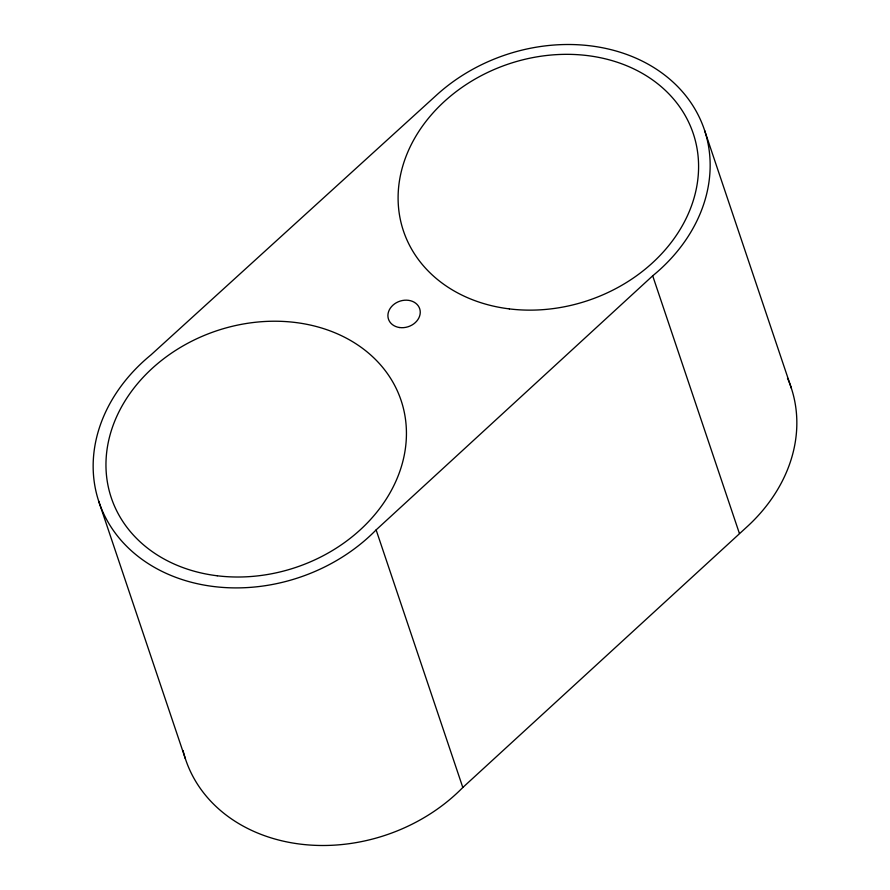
<?xml version="1.0" encoding="UTF-8"?>
<svg xmlns="http://www.w3.org/2000/svg" width="890" height="890" viewBox="0 0 890 890"><rect width="100%" height="100%" fill="white"/><g stroke="black" fill="none" stroke-linecap="round" stroke-linejoin="round"><path stroke-width="1.33" d="M376.125 529.895L652.693 275.811A164.628 134.357 -18.6 0 0 668.668 78.264A164.628 134.357 -18.6 0 0 436.445 95.197L151.044 354.832A165.885 135.38 -18.6 0 0 138.44 556.684A165.885 135.38 -18.6 0 0 376.125 529.895L462.811 787.483A165.885 135.38 -18.6 0 1 298.929 843.943A165.885 135.38 -18.6 0 1 183.04 750.537M462.811 787.483L746.944 526.869A164.628 134.357 -18.6 0 0 787.483 378.083M704.669 130.619L791.366 388.218M652.693 275.811L739.39 533.399M98.679 501.126L185.365 758.725M217.205 575.774A152.858 124.756 -18.6 0 0 401.346 401.19A152.858 124.756 -18.6 0 0 150.032 370.396A152.858 124.756 -18.6 0 0 217.205 575.774M509.358 308.897A152.858 124.756 -18.6 0 0 693.499 134.312A152.858 124.756 -18.6 0 0 442.185 103.507A152.858 124.756 -18.6 0 0 509.358 308.897M399.554 327.531A16.465 13.439 -18.6 0 0 419.791 309.041A16.465 13.439 -18.6 0 0 392.891 305.226A16.465 13.439 -18.6 0 0 399.554 327.531"/></g></svg>
